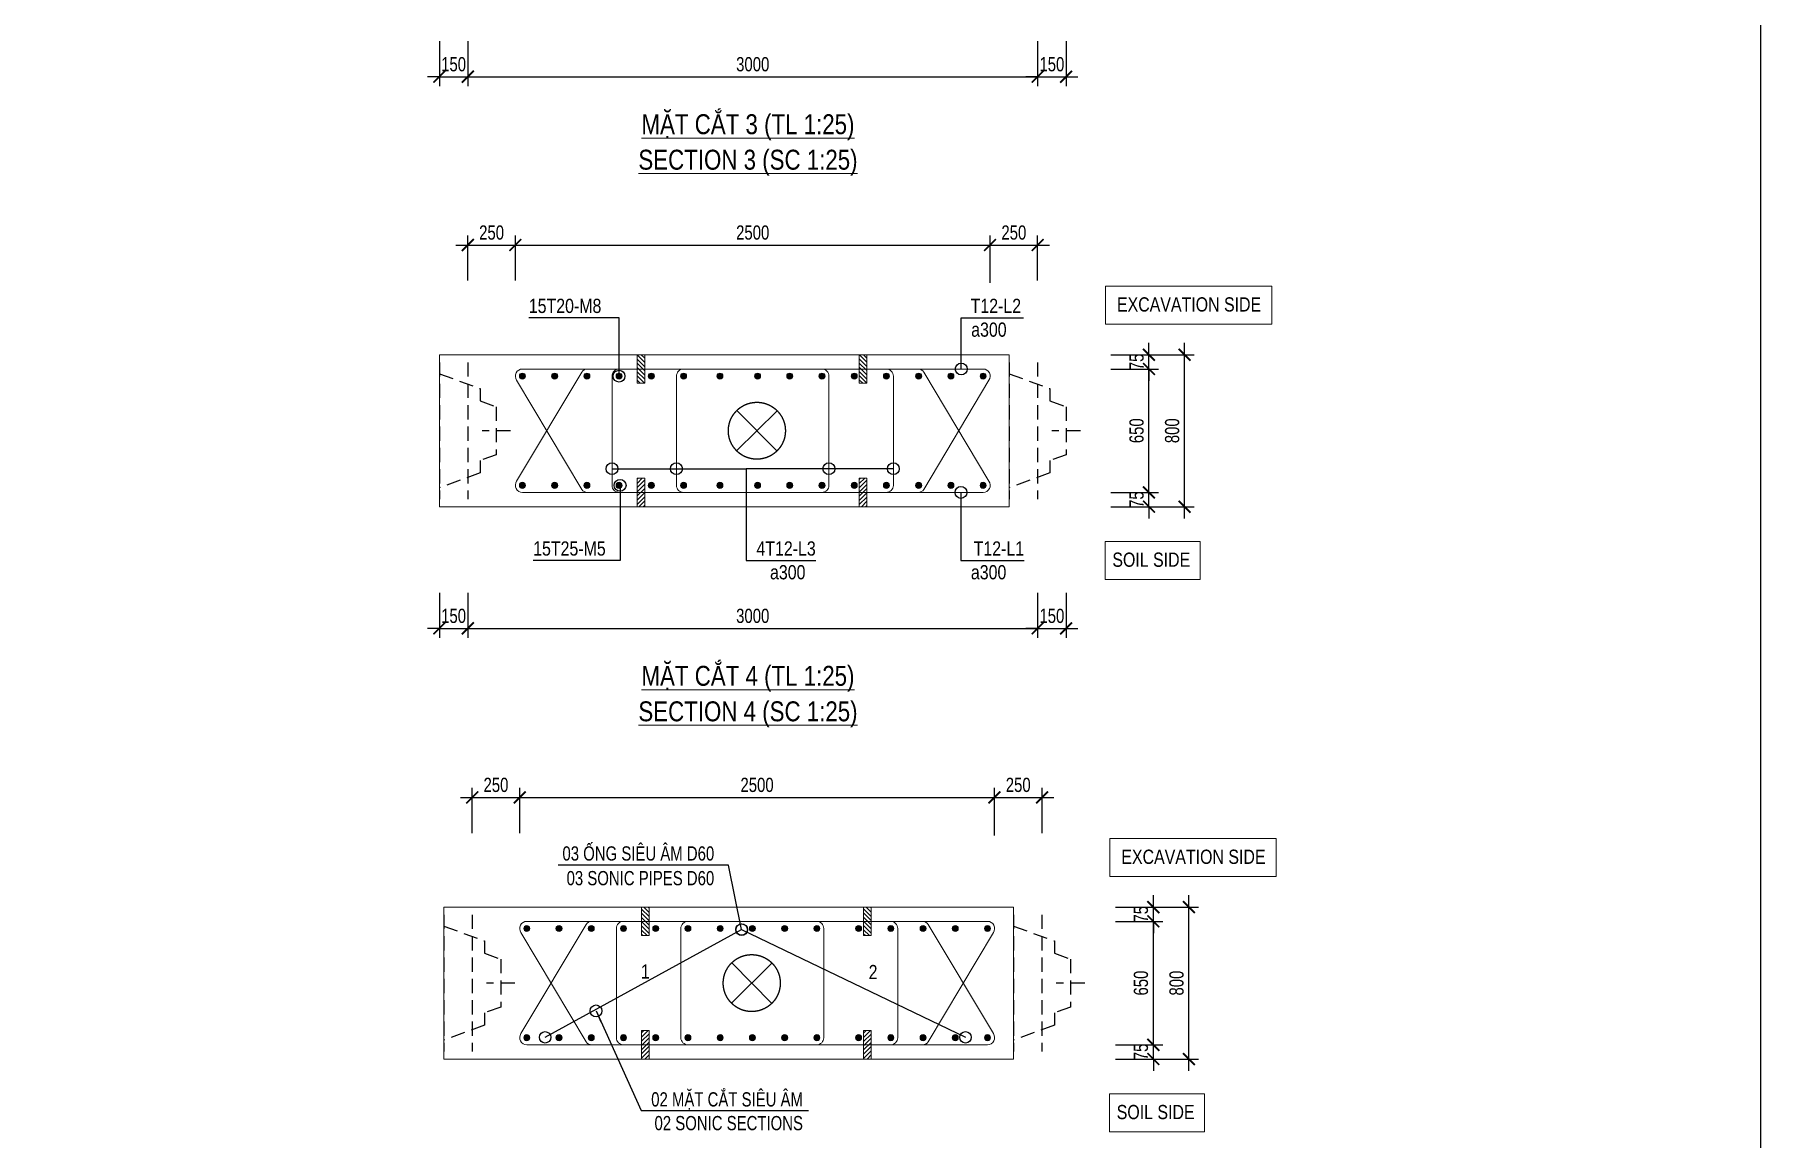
# Model space of a CAD drawing. Header units: millimetres. Extents: x 2746337 to 7547699, y -363432 to 15720.
# Drawn here: x 3111002 to 3147351, y -51125 to -27872 of the extents above; entities that cross this region are included whole.
import ezdxf
from ezdxf.enums import TextEntityAlignment as Align

# ---------------------------------------------------------------- set-up
doc = ezdxf.new("R2010")
doc.units = ezdxf.units.MM
doc.header["$LTSCALE"] = 1200
doc.header["$PDMODE"] = 3
doc.linetypes.add('CENTER', pattern=[2, 1.25, -0.25, 0.25, -0.25])
doc.linetypes.add('HIDDEN', pattern=[0.375, 0.25, -0.125])
for name, color, linetype, lineweight in [('5', 5, 'Continuous', 13), ('BOUND', 3, 'Continuous', 20), ('CWS', 8, 'HIDDEN', 9), ('ENOTE', 2, 'Continuous', 15), ('GRID', 74, 'CENTER', 15), ('K-THUOC', 1, 'Continuous', 18), ('LEADER', 8, 'Continuous', 9), ('MCT', 6, 'Continuous', 20), ('PIPE60', 1, 'Continuous', 25), ('TEXTEN', 3, 'Continuous', 13), ('TEXTMA', 2, 'Continuous', 13), ('TEXTVN', 2, 'Continuous', 20), ('TIE', 4, 'Continuous', 13)]:
    doc.layers.add(name, color=color, linetype=linetype, lineweight=lineweight)
for name, color, linetype in [('CDC.04.HIDDEN', 8, 'HIDDEN'), ('MCSA', 5, 'HIDDEN'), ('MIE', 5, 'HIDDEN')]:
    doc.layers.add(name, color=color, linetype=linetype)
doc.styles.add('DB_Arial', font='arial.ttf', dxfattribs={"width": 0.8})
doc.styles.add('SMTEXT', font='arial.ttf', dxfattribs={"width": 0.75})
doc.dimstyles.new('BSV25', dxfattribs={"dimtxt": 300, "dimasz": 250, "dimexe": 200, "dimexo": 0, "dimgap": 108, "dimtad": 1, "dimdec": 0, "dimlfac": 0.25, "dimdsep": 46, "dimtxsty": 'SMTEXT', "dimblk": 'ARCHTICK', "dimcen": 100, "dimdle": 250, "dimclrd": 256, "dimclre": 256, "dimclrt": 2, "dimadec": 0, "dimazin": 0, "dimtfac": 1, "dimtdec": 0, "dimtix": 1, "dimtmove": 2, "dimatfit": 3, "dimfxl": 800, "dimfxlon": 1, "dimtolj": 1, "dimtzin": 0, "dimarcsym": 0})

# ---------------------------------------------------------------- blocks, each defined once
blk = doc.blocks.new('cws800')
at = {"layer": 'CDC.04.HIDDEN'}
for p, q in [((-600, 1440), (-600, -1440)), ((0, 1440), (0, -1440))]:
    blk.add_line(p, q, dxfattribs=at)
for points in [[(0, 1200), (-860, 888), (-860, 627), (-1200, 507), (-1200, -507), (-860, -627), (-860, -888), (0, -1200)], [(-1500, 0), (-900, 0)]]:
    blk.add_lwpolyline(points, dxfattribs=at)
blk = doc.blocks.new('_ArchTick')
at = {"color": 0, "linetype": 'ByBlock', "const_width": 0.15}
blk.add_lwpolyline([(-0.5, -0.5), (0.5, 0.5)], dxfattribs=at)
blk = doc.blocks.new('*D426')
at = {"layer": 'Defpoints', "color": 0, "transparency": 16777216}
for p in [(3133815, -46252), (3135315, -46252), (3133815, -49452)]:
    blk.add_point(p, dxfattribs=at)
at = {"layer": 'K-THUOC', "lineweight": -2, "transparency": 16777216}
for p, q in [((3135315, -49702), (3135315, -46002)), ((3134515, -46252), (3135515, -46252)), ((3134515, -49452), (3135515, -49452))]:
    blk.add_line(p, q, dxfattribs=at)
at = {"layer": 'K-THUOC', "lineweight": -2, "transparency": 16777216, "xscale": 250, "yscale": 250, "zscale": 250}
for p, rotation in [((3135315, -46252), 90), ((3135315, -49452), 270)]:
    blk.add_blockref('_ArchTick', p, dxfattribs=dict(at, rotation=rotation))
at = {"layer": 'K-THUOC', "color": 2, "transparency": 16777216, "insert": (3135054, -47852), "char_height": 300, "attachment_point": 5, "rotation": 90, "style": 'SMTEXT'}
blk.add_mtext('\\A1;800', dxfattribs=at)
blk = doc.blocks.new('*D427')
at = {"layer": 'Defpoints', "color": 0, "transparency": 16777216}
for p in [(3133815, -49152), (3134565, -49152), (3133457, -49452)]:
    blk.add_point(p, dxfattribs=at)
at = {"layer": 'K-THUOC', "lineweight": -2, "transparency": 16777216}
for p, q in [((3134565, -49152), (3134565, -48902)), ((3133815, -49152), (3134765, -49152)), ((3134565, -49452), (3134565, -49152)), ((3133765, -49452), (3134765, -49452)), ((3134565, -49452), (3134565, -49702))]:
    blk.add_line(p, q, dxfattribs=at)
at = {"layer": 'K-THUOC', "lineweight": -2, "transparency": 16777216, "xscale": 250, "yscale": 250, "zscale": 250}
for p, rotation in [((3134565, -49152), 270), ((3134565, -49452), 90)]:
    blk.add_blockref('_ArchTick', p, dxfattribs=dict(at, rotation=rotation))
at = {"layer": 'K-THUOC', "color": 2, "transparency": 16777216, "insert": (3134304, -49302), "char_height": 300, "attachment_point": 5, "rotation": 90, "style": 'SMTEXT'}
blk.add_mtext('\\A1;75', dxfattribs=at)
blk = doc.blocks.new('*D428')
at = {"layer": 'Defpoints', "color": 0, "transparency": 16777216}
for p in [(3133457, -46552), (3134565, -46552), (3133457, -49152)]:
    blk.add_point(p, dxfattribs=at)
at = {"layer": 'K-THUOC', "lineweight": -2, "transparency": 16777216}
for p, q in [((3134565, -49402), (3134565, -46302)), ((3133765, -46552), (3134765, -46552)), ((3133765, -49152), (3134765, -49152))]:
    blk.add_line(p, q, dxfattribs=at)
at = {"layer": 'K-THUOC', "lineweight": -2, "transparency": 16777216, "xscale": 250, "yscale": 250, "zscale": 250}
for p, rotation in [((3134565, -46552), 90), ((3134565, -49152), 270)]:
    blk.add_blockref('_ArchTick', p, dxfattribs=dict(at, rotation=rotation))
at = {"layer": 'K-THUOC', "color": 2, "transparency": 16777216, "insert": (3134304, -47852), "char_height": 300, "attachment_point": 5, "rotation": 90, "style": 'SMTEXT'}
blk.add_mtext('\\A1;650', dxfattribs=at)
blk = doc.blocks.new('*D429')
at = {"layer": 'Defpoints', "color": 0, "transparency": 16777216}
for p in [(3133457, -46252), (3134565, -46252), (3133457, -46552)]:
    blk.add_point(p, dxfattribs=at)
at = {"layer": 'K-THUOC', "lineweight": -2, "transparency": 16777216}
for p, q in [((3134565, -46252), (3134565, -46002)), ((3133765, -46252), (3134765, -46252)), ((3134565, -46552), (3134565, -46252)), ((3133765, -46552), (3134765, -46552)), ((3134565, -46552), (3134565, -46802))]:
    blk.add_line(p, q, dxfattribs=at)
at = {"layer": 'K-THUOC', "lineweight": -2, "transparency": 16777216, "xscale": 250, "yscale": 250, "zscale": 250}
for p, rotation in [((3134565, -46252), 270), ((3134565, -46552), 90)]:
    blk.add_blockref('_ArchTick', p, dxfattribs=dict(at, rotation=rotation))
at = {"layer": 'K-THUOC', "color": 2, "transparency": 16777216, "insert": (3134304, -46402), "char_height": 300, "attachment_point": 5, "rotation": 90, "style": 'SMTEXT'}
blk.add_mtext('\\A1;75', dxfattribs=at)
blk = doc.blocks.new('*D432')
at = {"layer": 'Defpoints', "color": 0, "transparency": 16777216}
for p in [(3121220, -43941), (3120220, -44691), (3121220, -44691)]:
    blk.add_point(p, dxfattribs=at)
at = {"layer": 'K-THUOC', "lineweight": -2, "transparency": 16777216}
for p, q in [((3119970, -43941), (3121470, -43941)), ((3120220, -44691), (3120220, -43741)), ((3121220, -44691), (3121220, -43741))]:
    blk.add_line(p, q, dxfattribs=at)
at = {"layer": 'K-THUOC', "lineweight": -2, "transparency": 16777216, "xscale": 250, "yscale": 250, "zscale": 250, "rotation": 180}
blk.add_blockref('_ArchTick', (3120220, -43941), dxfattribs=at)
at = {"layer": 'K-THUOC', "lineweight": -2, "transparency": 16777216, "xscale": 250, "yscale": 250, "zscale": 250}
blk.add_blockref('_ArchTick', (3121220, -43941), dxfattribs=at)
at = {"layer": 'K-THUOC', "color": 2, "transparency": 16777216, "insert": (3120720, -43679), "char_height": 300, "attachment_point": 5, "style": 'SMTEXT'}
blk.add_mtext('\\A1;250', dxfattribs=at)
blk = doc.blocks.new('*D433')
at = {"layer": 'Defpoints', "color": 0, "transparency": 16777216}
for p in [(3131218, -43941), (3121220, -44691), (3131218, -45054)]:
    blk.add_point(p, dxfattribs=at)
at = {"layer": 'K-THUOC', "lineweight": -2, "transparency": 16777216}
for p, q in [((3120970, -43941), (3131468, -43941)), ((3121220, -44691), (3121220, -43741)), ((3131218, -44741), (3131218, -43741))]:
    blk.add_line(p, q, dxfattribs=at)
at = {"layer": 'K-THUOC', "lineweight": -2, "transparency": 16777216, "xscale": 250, "yscale": 250, "zscale": 250, "rotation": 180}
blk.add_blockref('_ArchTick', (3121220, -43941), dxfattribs=at)
at = {"layer": 'K-THUOC', "lineweight": -2, "transparency": 16777216, "xscale": 250, "yscale": 250, "zscale": 250}
blk.add_blockref('_ArchTick', (3131218, -43941), dxfattribs=at)
at = {"layer": 'K-THUOC', "color": 2, "transparency": 16777216, "insert": (3126219, -43679), "char_height": 300, "attachment_point": 5, "style": 'SMTEXT'}
blk.add_mtext('\\A1;2500', dxfattribs=at)
blk = doc.blocks.new('*D435')
at = {"layer": 'Defpoints', "color": 0, "transparency": 16777216}
for p in [(3132220, -43941), (3131218, -44691), (3132220, -44691)]:
    blk.add_point(p, dxfattribs=at)
at = {"layer": 'K-THUOC', "lineweight": -2, "transparency": 16777216}
for p, q in [((3130968, -43941), (3132470, -43941)), ((3131218, -44691), (3131218, -43741)), ((3132220, -44691), (3132220, -43741))]:
    blk.add_line(p, q, dxfattribs=at)
at = {"layer": 'K-THUOC', "lineweight": -2, "transparency": 16777216, "xscale": 250, "yscale": 250, "zscale": 250, "rotation": 180}
blk.add_blockref('_ArchTick', (3131218, -43941), dxfattribs=at)
at = {"layer": 'K-THUOC', "lineweight": -2, "transparency": 16777216, "xscale": 250, "yscale": 250, "zscale": 250}
blk.add_blockref('_ArchTick', (3132220, -43941), dxfattribs=at)
at = {"layer": 'K-THUOC', "color": 2, "transparency": 16777216, "insert": (3131719, -43679), "char_height": 300, "attachment_point": 5, "style": 'SMTEXT'}
blk.add_mtext('\\A1;250', dxfattribs=at)
blk = doc.blocks.new('mct1')
at = {"lineweight": 9}
h = blk.add_hatch(color=256, dxfattribs=at)
h.dxf.hatch_style = 1
h.paths.add_polyline_path([(-16, 0, 1), (16, 0, 1)])
blk.add_circle((0, 0), 16, dxfattribs=at)
blk = doc.blocks.new('sp')
at = {"layer": '5', "lineweight": 20}
h = blk.add_hatch(dxfattribs=at)
h.set_pattern_fill('ANSI31', color=256, scale=500)
h.set_pattern_definition([(45, (0, 0), (-44.194, 44.194), [])])
h.paths.add_polyline_path([(80, 300), (-80, 300), (-80, -300), (80, -300)])
blk.add_lwpolyline([(-80, -300), (80, -300), (80, 300), (-80, 300)], close=True, dxfattribs=at)
blk = doc.blocks.new('tremie')
at = {"layer": 'MIE', "color": 74, "ltscale": 1000}
for p, q in [((424, -424), (-424, 424)), ((424, 424), (-424, -424))]:
    blk.add_line(p, q, dxfattribs=at)
at = {"layer": 'MIE', "ltscale": 500}
blk.add_circle((0, 0), 600, dxfattribs=at)
blk = doc.blocks.new('*D474')
at = {"layer": 'Defpoints', "color": 0, "transparency": 16777216}
for p in [(3119528, -28011), (3120128, -28011), (3120128, -28761)]:
    blk.add_point(p, dxfattribs=at)
at = {"layer": 'K-THUOC', "lineweight": -2, "transparency": 16777216}
for p, q in [((3119528, -28011), (3119528, -28961)), ((3120128, -28011), (3120128, -28961)), ((3119528, -28761), (3119278, -28761)), ((3119528, -28761), (3120128, -28761)), ((3120128, -28761), (3120378, -28761))]:
    blk.add_line(p, q, dxfattribs=at)
at = {"layer": 'K-THUOC', "lineweight": -2, "transparency": 16777216, "xscale": 250, "yscale": 250, "zscale": 250}
blk.add_blockref('_ArchTick', (3119528, -28761), dxfattribs=at)
at = {"layer": 'K-THUOC', "lineweight": -2, "transparency": 16777216, "xscale": 250, "yscale": 250, "zscale": 250, "rotation": 180}
blk.add_blockref('_ArchTick', (3120128, -28761), dxfattribs=at)
at = {"layer": 'K-THUOC', "color": 2, "transparency": 16777216, "insert": (3119828, -28500), "char_height": 300, "attachment_point": 5, "style": 'SMTEXT'}
blk.add_mtext('\\A1;150', dxfattribs=at)
blk = doc.blocks.new('*D475')
at = {"layer": 'Defpoints', "color": 0, "transparency": 16777216}
for p in [(3132128, -28011), (3132728, -28011), (3132728, -28761)]:
    blk.add_point(p, dxfattribs=at)
at = {"layer": 'K-THUOC', "lineweight": -2, "transparency": 16777216}
for p, q in [((3132128, -28011), (3132128, -28961)), ((3132728, -28011), (3132728, -28961)), ((3132128, -28761), (3131878, -28761)), ((3132128, -28761), (3132728, -28761)), ((3132728, -28761), (3132978, -28761))]:
    blk.add_line(p, q, dxfattribs=at)
at = {"layer": 'K-THUOC', "lineweight": -2, "transparency": 16777216, "xscale": 250, "yscale": 250, "zscale": 250}
blk.add_blockref('_ArchTick', (3132128, -28761), dxfattribs=at)
at = {"layer": 'K-THUOC', "lineweight": -2, "transparency": 16777216, "xscale": 250, "yscale": 250, "zscale": 250, "rotation": 180}
blk.add_blockref('_ArchTick', (3132728, -28761), dxfattribs=at)
at = {"layer": 'K-THUOC', "color": 2, "transparency": 16777216, "insert": (3132428, -28500), "char_height": 300, "attachment_point": 5, "style": 'SMTEXT'}
blk.add_mtext('\\A1;150', dxfattribs=at)
blk = doc.blocks.new('*D478')
at = {"layer": 'Defpoints', "color": 0, "transparency": 16777216}
for p in [(3120128, -28011), (3132128, -28011), (3132128, -28761)]:
    blk.add_point(p, dxfattribs=at)
at = {"layer": 'K-THUOC', "lineweight": -2, "transparency": 16777216}
for p, q in [((3120128, -28011), (3120128, -28961)), ((3132128, -28011), (3132128, -28961)), ((3119878, -28761), (3132378, -28761))]:
    blk.add_line(p, q, dxfattribs=at)
at = {"layer": 'K-THUOC', "lineweight": -2, "transparency": 16777216, "xscale": 250, "yscale": 250, "zscale": 250, "rotation": 180}
blk.add_blockref('_ArchTick', (3120128, -28761), dxfattribs=at)
at = {"layer": 'K-THUOC', "lineweight": -2, "transparency": 16777216, "xscale": 250, "yscale": 250, "zscale": 250}
blk.add_blockref('_ArchTick', (3132128, -28761), dxfattribs=at)
at = {"layer": 'K-THUOC', "color": 2, "transparency": 16777216, "insert": (3126128, -28500), "char_height": 300, "attachment_point": 5, "style": 'SMTEXT'}
blk.add_mtext('\\A1;3000', dxfattribs=at)
blk = doc.blocks.new('*D447')
at = {"layer": 'Defpoints', "color": 0, "transparency": 16777216}
for p in [(3133723, -34618), (3135223, -34618), (3133723, -37818)]:
    blk.add_point(p, dxfattribs=at)
at = {"layer": 'K-THUOC', "lineweight": -2, "transparency": 16777216}
for p, q in [((3135223, -38068), (3135223, -34368)), ((3134423, -34618), (3135423, -34618)), ((3134423, -37818), (3135423, -37818))]:
    blk.add_line(p, q, dxfattribs=at)
at = {"layer": 'K-THUOC', "lineweight": -2, "transparency": 16777216, "xscale": 250, "yscale": 250, "zscale": 250}
for p, rotation in [((3135223, -34618), 90), ((3135223, -37818), 270)]:
    blk.add_blockref('_ArchTick', p, dxfattribs=dict(at, rotation=rotation))
at = {"layer": 'K-THUOC', "color": 2, "transparency": 16777216, "insert": (3134962, -36218), "char_height": 300, "attachment_point": 5, "rotation": 90, "style": 'SMTEXT'}
blk.add_mtext('\\A1;800', dxfattribs=at)
blk = doc.blocks.new('*D448')
at = {"layer": 'Defpoints', "color": 0, "transparency": 16777216}
for p in [(3133723, -37518), (3134473, -37518), (3133365, -37818)]:
    blk.add_point(p, dxfattribs=at)
at = {"layer": 'K-THUOC', "lineweight": -2, "transparency": 16777216}
for p, q in [((3134473, -37518), (3134473, -37268)), ((3133723, -37518), (3134673, -37518)), ((3134473, -37818), (3134473, -37518)), ((3133673, -37818), (3134673, -37818)), ((3134473, -37818), (3134473, -38068))]:
    blk.add_line(p, q, dxfattribs=at)
at = {"layer": 'K-THUOC', "lineweight": -2, "transparency": 16777216, "xscale": 250, "yscale": 250, "zscale": 250}
for p, rotation in [((3134473, -37518), 270), ((3134473, -37818), 90)]:
    blk.add_blockref('_ArchTick', p, dxfattribs=dict(at, rotation=rotation))
at = {"layer": 'K-THUOC', "color": 2, "transparency": 16777216, "insert": (3134212, -37668), "char_height": 300, "attachment_point": 5, "rotation": 90, "style": 'SMTEXT'}
blk.add_mtext('\\A1;75', dxfattribs=at)
blk = doc.blocks.new('*D449')
at = {"layer": 'Defpoints', "color": 0, "transparency": 16777216}
for p in [(3133365, -34918), (3134473, -34918), (3133365, -37518)]:
    blk.add_point(p, dxfattribs=at)
at = {"layer": 'K-THUOC', "lineweight": -2, "transparency": 16777216}
for p, q in [((3134473, -37768), (3134473, -34668)), ((3133673, -34918), (3134673, -34918)), ((3133673, -37518), (3134673, -37518))]:
    blk.add_line(p, q, dxfattribs=at)
at = {"layer": 'K-THUOC', "lineweight": -2, "transparency": 16777216, "xscale": 250, "yscale": 250, "zscale": 250}
for p, rotation in [((3134473, -34918), 90), ((3134473, -37518), 270)]:
    blk.add_blockref('_ArchTick', p, dxfattribs=dict(at, rotation=rotation))
at = {"layer": 'K-THUOC', "color": 2, "transparency": 16777216, "insert": (3134212, -36218), "char_height": 300, "attachment_point": 5, "rotation": 90, "style": 'SMTEXT'}
blk.add_mtext('\\A1;650', dxfattribs=at)
blk = doc.blocks.new('*D450')
at = {"layer": 'Defpoints', "color": 0, "transparency": 16777216}
for p in [(3133365, -34618), (3134473, -34618), (3133365, -34918)]:
    blk.add_point(p, dxfattribs=at)
at = {"layer": 'K-THUOC', "lineweight": -2, "transparency": 16777216}
for p, q in [((3134473, -34618), (3134473, -34368)), ((3133673, -34618), (3134673, -34618)), ((3134473, -34918), (3134473, -34618)), ((3133673, -34918), (3134673, -34918)), ((3134473, -34918), (3134473, -35168))]:
    blk.add_line(p, q, dxfattribs=at)
at = {"layer": 'K-THUOC', "lineweight": -2, "transparency": 16777216, "xscale": 250, "yscale": 250, "zscale": 250}
for p, rotation in [((3134473, -34618), 270), ((3134473, -34918), 90)]:
    blk.add_blockref('_ArchTick', p, dxfattribs=dict(at, rotation=rotation))
at = {"layer": 'K-THUOC', "color": 2, "transparency": 16777216, "insert": (3134212, -34768), "char_height": 300, "attachment_point": 5, "rotation": 90, "style": 'SMTEXT'}
blk.add_mtext('\\A1;75', dxfattribs=at)
blk = doc.blocks.new('*D451')
at = {"layer": 'Defpoints', "color": 0, "transparency": 16777216}
for p in [(3119528, -39630), (3120128, -39630), (3120128, -40380)]:
    blk.add_point(p, dxfattribs=at)
at = {"layer": 'K-THUOC', "lineweight": -2, "transparency": 16777216}
for p, q in [((3119528, -39630), (3119528, -40580)), ((3120128, -39630), (3120128, -40580)), ((3119528, -40380), (3119278, -40380)), ((3119528, -40380), (3120128, -40380)), ((3120128, -40380), (3120378, -40380))]:
    blk.add_line(p, q, dxfattribs=at)
at = {"layer": 'K-THUOC', "lineweight": -2, "transparency": 16777216, "xscale": 250, "yscale": 250, "zscale": 250}
blk.add_blockref('_ArchTick', (3119528, -40380), dxfattribs=at)
at = {"layer": 'K-THUOC', "lineweight": -2, "transparency": 16777216, "xscale": 250, "yscale": 250, "zscale": 250, "rotation": 180}
blk.add_blockref('_ArchTick', (3120128, -40380), dxfattribs=at)
at = {"layer": 'K-THUOC', "color": 2, "transparency": 16777216, "insert": (3119828, -40119), "char_height": 300, "attachment_point": 5, "style": 'SMTEXT'}
blk.add_mtext('\\A1;150', dxfattribs=at)
blk = doc.blocks.new('*D452')
at = {"layer": 'Defpoints', "color": 0, "transparency": 16777216}
for p in [(3132128, -39630), (3132728, -39630), (3132728, -40380)]:
    blk.add_point(p, dxfattribs=at)
at = {"layer": 'K-THUOC', "lineweight": -2, "transparency": 16777216}
for p, q in [((3132128, -39630), (3132128, -40580)), ((3132728, -39630), (3132728, -40580)), ((3132128, -40380), (3131878, -40380)), ((3132128, -40380), (3132728, -40380)), ((3132728, -40380), (3132978, -40380))]:
    blk.add_line(p, q, dxfattribs=at)
at = {"layer": 'K-THUOC', "lineweight": -2, "transparency": 16777216, "xscale": 250, "yscale": 250, "zscale": 250}
blk.add_blockref('_ArchTick', (3132128, -40380), dxfattribs=at)
at = {"layer": 'K-THUOC', "lineweight": -2, "transparency": 16777216, "xscale": 250, "yscale": 250, "zscale": 250, "rotation": 180}
blk.add_blockref('_ArchTick', (3132728, -40380), dxfattribs=at)
at = {"layer": 'K-THUOC', "color": 2, "transparency": 16777216, "insert": (3132428, -40119), "char_height": 300, "attachment_point": 5, "style": 'SMTEXT'}
blk.add_mtext('\\A1;150', dxfattribs=at)
blk = doc.blocks.new('*D453')
at = {"layer": 'Defpoints', "color": 0, "transparency": 16777216}
for p in [(3121128, -32306), (3120128, -33056), (3121128, -33056)]:
    blk.add_point(p, dxfattribs=at)
at = {"layer": 'K-THUOC', "lineweight": -2, "transparency": 16777216}
for p, q in [((3119878, -32306), (3121378, -32306)), ((3120128, -33056), (3120128, -32106)), ((3121128, -33056), (3121128, -32106))]:
    blk.add_line(p, q, dxfattribs=at)
at = {"layer": 'K-THUOC', "lineweight": -2, "transparency": 16777216, "xscale": 250, "yscale": 250, "zscale": 250, "rotation": 180}
blk.add_blockref('_ArchTick', (3120128, -32306), dxfattribs=at)
at = {"layer": 'K-THUOC', "lineweight": -2, "transparency": 16777216, "xscale": 250, "yscale": 250, "zscale": 250}
blk.add_blockref('_ArchTick', (3121128, -32306), dxfattribs=at)
at = {"layer": 'K-THUOC', "color": 2, "transparency": 16777216, "insert": (3120628, -32045), "char_height": 300, "attachment_point": 5, "style": 'SMTEXT'}
blk.add_mtext('\\A1;250', dxfattribs=at)
blk = doc.blocks.new('*D454')
at = {"layer": 'Defpoints', "color": 0, "transparency": 16777216}
for p in [(3131126, -32306), (3121128, -33056), (3131126, -33419)]:
    blk.add_point(p, dxfattribs=at)
at = {"layer": 'K-THUOC', "lineweight": -2, "transparency": 16777216}
for p, q in [((3120878, -32306), (3131376, -32306)), ((3121128, -33056), (3121128, -32106)), ((3131126, -33106), (3131126, -32106))]:
    blk.add_line(p, q, dxfattribs=at)
at = {"layer": 'K-THUOC', "lineweight": -2, "transparency": 16777216, "xscale": 250, "yscale": 250, "zscale": 250, "rotation": 180}
blk.add_blockref('_ArchTick', (3121128, -32306), dxfattribs=at)
at = {"layer": 'K-THUOC', "lineweight": -2, "transparency": 16777216, "xscale": 250, "yscale": 250, "zscale": 250}
blk.add_blockref('_ArchTick', (3131126, -32306), dxfattribs=at)
at = {"layer": 'K-THUOC', "color": 2, "transparency": 16777216, "insert": (3126127, -32045), "char_height": 300, "attachment_point": 5, "style": 'SMTEXT'}
blk.add_mtext('\\A1;2500', dxfattribs=at)
blk = doc.blocks.new('*D455')
at = {"layer": 'Defpoints', "color": 0, "transparency": 16777216}
for p in [(3120128, -39630), (3132128, -39630), (3132128, -40380)]:
    blk.add_point(p, dxfattribs=at)
at = {"layer": 'K-THUOC', "lineweight": -2, "transparency": 16777216}
for p, q in [((3120128, -39630), (3120128, -40580)), ((3132128, -39630), (3132128, -40580)), ((3119878, -40380), (3132378, -40380))]:
    blk.add_line(p, q, dxfattribs=at)
at = {"layer": 'K-THUOC', "lineweight": -2, "transparency": 16777216, "xscale": 250, "yscale": 250, "zscale": 250, "rotation": 180}
blk.add_blockref('_ArchTick', (3120128, -40380), dxfattribs=at)
at = {"layer": 'K-THUOC', "lineweight": -2, "transparency": 16777216, "xscale": 250, "yscale": 250, "zscale": 250}
blk.add_blockref('_ArchTick', (3132128, -40380), dxfattribs=at)
at = {"layer": 'K-THUOC', "color": 2, "transparency": 16777216, "insert": (3126128, -40119), "char_height": 300, "attachment_point": 5, "style": 'SMTEXT'}
blk.add_mtext('\\A1;3000', dxfattribs=at)
blk = doc.blocks.new('*D456')
at = {"layer": 'Defpoints', "color": 0, "transparency": 16777216}
for p in [(3132128, -32306), (3131126, -33056), (3132128, -33056)]:
    blk.add_point(p, dxfattribs=at)
at = {"layer": 'K-THUOC', "lineweight": -2, "transparency": 16777216}
for p, q in [((3130876, -32306), (3132378, -32306)), ((3131126, -33056), (3131126, -32106)), ((3132128, -33056), (3132128, -32106))]:
    blk.add_line(p, q, dxfattribs=at)
at = {"layer": 'K-THUOC', "lineweight": -2, "transparency": 16777216, "xscale": 250, "yscale": 250, "zscale": 250, "rotation": 180}
blk.add_blockref('_ArchTick', (3131126, -32306), dxfattribs=at)
at = {"layer": 'K-THUOC', "lineweight": -2, "transparency": 16777216, "xscale": 250, "yscale": 250, "zscale": 250}
blk.add_blockref('_ArchTick', (3132128, -32306), dxfattribs=at)
at = {"layer": 'K-THUOC', "color": 2, "transparency": 16777216, "insert": (3131627, -32045), "char_height": 300, "attachment_point": 5, "style": 'SMTEXT'}
blk.add_mtext('\\A1;250', dxfattribs=at)

msp = doc.modelspace()

# ---------------------------------------------------------------- linework, layer by layer
msp.add_lwpolyline([(3053834.1, 9128.3), (3147351.4, 9128.3), (3147351.4, -68024), (3053834.1, -68024)], close=True)
at = {"layer": 'BOUND'}
for points in [[(3119527.6, -37818.1), (3131527.6, -37818.1), (3131527.6, -34618.1), (3119527.6, -34618.1)], [(3119619.6, -49452.3), (3131619.6, -49452.3), (3131619.6, -46252.3), (3119619.6, -46252.3)]]:
    msp.add_lwpolyline(points, close=True, dxfattribs=at)
at = {"layer": 'ENOTE'}
for points in [[(3133559.7, -33175.6), (3137059.7, -33175.6), (3137059.7, -33975.6), (3133559.7, -33975.6)], [(3133549, -38552.2), (3135549, -38552.2), (3135549, -39352.2), (3133549, -39352.2)], [(3133651.7, -44809.7), (3137151.7, -44809.7), (3137151.7, -45609.7), (3133651.7, -45609.7)], [(3133641, -50186.3), (3135641, -50186.3), (3135641, -50986.3), (3133641, -50986.3)]]:
    msp.add_lwpolyline(points, close=True, dxfattribs=at)
at = {"layer": 'MCSA', "color": 5, "ltscale": 1000}
msp.add_lwpolyline([(3121754.9, -48994.4), (3125894.3, -46725.9), (3130608.1, -48994.4)], dxfattribs=at)
at = {"layer": 'PIPE60'}
for centre in [(3125894.3, -46725.9), (3121754.9, -48994.4), (3130608.1, -48994.4)]:
    msp.add_circle(centre, 120, dxfattribs=at)
at = {"layer": 'TIE', "lineweight": 20}
for points in [[(3122649.4, -34918.1, 0.244599), (3122526.6, -34982), (3121154.8, -37282, 0.6069433), (3121277.6, -37518.1), (3130980.2, -37518.1, 0.6069433), (3131103, -37282), (3129731.3, -34982, 0.244599), (3129608.4, -34918.1)], [(3129608.4, -37518.1, 0.244599), (3129731.3, -37454.2), (3131103, -35154.2, 0.6069433), (3130980.2, -34918.1), (3121277.6, -34918.1, 0.6069433), (3121154.8, -35154.2), (3122526.6, -37454.2, 0.244599), (3122649.4, -37518.1)], [(3122741.4, -46552.3, 0.244599), (3122618.6, -46616.2), (3121246.8, -48916.2, 0.6069433), (3121369.6, -49152.3), (3131072.2, -49152.3, 0.6069433), (3131195, -48916.2), (3129823.3, -46616.2, 0.244599), (3129700.4, -46552.3)], [(3129700.4, -49152.3, 0.244599), (3129823.3, -49088.3), (3131195, -46788.3, 0.6069433), (3131072.2, -46552.3), (3121369.6, -46552.3, 0.6069433), (3121246.8, -46788.3), (3122618.6, -49088.3, 0.244599), (3122741.4, -49152.3)]]:
    msp.add_lwpolyline(points, format="xyb", dxfattribs=at)
at = {"layer": 'TIE'}
for points in [[(3123763.9, -37518.1), (3123313.9, -37518.1, -0.4142136), (3123163.9, -37368.1), (3123163.9, -35068.1, -0.4142136), (3123313.9, -34918.1), (3123763.9, -34918.1)], [(3125121.4, -37518.1), (3124671.4, -37518.1, -0.4142136), (3124521.4, -37368.1), (3124521.4, -35068.1, -0.4142136), (3124671.4, -34918.1), (3125121.4, -34918.1)], [(3127582.4, -37518.1, 0.4142136), (3127732.4, -37368.1), (3127732.4, -35068.1, 0.4142136), (3127582.4, -34918.1)], [(3128489.9, -37518.1), (3128939.9, -37518.1, 0.4142136), (3129089.9, -37368.1), (3129089.9, -35068.1, 0.4142136), (3128939.9, -34918.1), (3128489.9, -34918.1)], [(3123855.9, -49152.3), (3123405.9, -49152.3, -0.4142136), (3123255.9, -49002.3), (3123255.9, -46702.3, -0.4142136), (3123405.9, -46552.3), (3123855.9, -46552.3)], [(3125213.4, -49152.3), (3124763.4, -49152.3, -0.4142136), (3124613.4, -49002.3), (3124613.4, -46702.3, -0.4142136), (3124763.4, -46552.3), (3125213.4, -46552.3)], [(3127024.4, -49152.3), (3127474.4, -49152.3, 0.4142136), (3127624.4, -49002.3), (3127624.4, -46702.3, 0.4142136), (3127474.4, -46552.3), (3127024.4, -46552.3)], [(3128581.9, -49152.3), (3129031.9, -49152.3, 0.4142136), (3129181.9, -49002.3), (3129181.9, -46702.3, 0.4142136), (3129031.9, -46552.3), (3128581.9, -46552.3)]]:
    msp.add_lwpolyline(points, format="xyb", dxfattribs=at)

# ---------------------------------------------------------------- block references
at = {"layer": 'CWS', "xscale": -1}
for p in [(3119527.6, -36218.1), (3131527.6, -36218.1), (3119619.6, -47852.3), (3131619.6, -47852.3)]:
    msp.add_blockref('cws800', p, dxfattribs=at)
at = {"layer": 'ENOTE', "xscale": -1}
for p in [(3123773.5, -34918.1), (3128452, -34918.1), (3123865.5, -46552.3), (3128544, -46552.3)]:
    msp.add_blockref('sp', p, dxfattribs=at)
at = {"layer": 'ENOTE', "rotation": 180}
for p in [(3123773.5, -37518.1), (3128452, -37518.1), (3123865.5, -49152.3), (3128544, -49152.3)]:
    msp.add_blockref('sp', p, dxfattribs=at)
at = {"layer": 'GRID', "rotation": 269.672406155841}
for p in [(3126215, -36218.1), (3126107, -47852.3)]:
    msp.add_blockref('tremie', p, dxfattribs=at)
at = {"layer": 'MCT', "xscale": -4, "yscale": 4, "zscale": 4, "rotation": 180}
for p in [(3121277.6, -35068.1), (3121956.4, -35068.1), (3122635.2, -35068.1), (3123313.9, -35068.1), (3123992.7, -35068.1), (3124671.4, -35068.1), (3125437.2, -35068.1), (3126228.9, -35068.1), (3126907.7, -35068.1), (3127586.4, -35068.1), (3128265.2, -35068.1), (3128943.9, -35068.1), (3129622.7, -35068.1), (3130301.4, -35068.1), (3130980.2, -35068.1), (3121369.6, -46702.3), (3122048.4, -46702.3), (3122727.1, -46702.3), (3123405.9, -46702.3), (3124084.7, -46702.3), (3124763.4, -46702.3), (3125442.2, -46702.3), (3126120.9, -46702.3), (3126799.7, -46702.3), (3127478.4, -46702.3), (3128357.2, -46702.3), (3129035.9, -46702.3), (3129714.7, -46702.3), (3130393.4, -46702.3), (3131072.2, -46702.3)]:
    msp.add_blockref('mct1', p, dxfattribs=at)
at = {"layer": 'MCT', "xscale": 4, "yscale": 4, "zscale": 4}
for p in [(3121277.6, -37368.1), (3121956.4, -37368.1), (3122635.2, -37368.1), (3123313.9, -37368.1), (3123992.7, -37368.1), (3124671.4, -37368.1), (3125437.2, -37368.1), (3126228.9, -37368.1), (3126907.7, -37368.1), (3127586.4, -37368.1), (3128265.2, -37368.1), (3128943.9, -37368.1), (3129622.7, -37368.1), (3130301.4, -37368.1), (3130980.2, -37368.1), (3121369.6, -49002.3), (3122048.4, -49002.3), (3122727.1, -49002.3), (3123405.9, -49002.3), (3124084.7, -49002.3), (3124763.4, -49002.3), (3125442.2, -49002.3), (3126120.9, -49002.3), (3126799.7, -49002.3), (3127478.4, -49002.3), (3128357.2, -49002.3), (3129035.9, -49002.3), (3129714.7, -49002.3), (3130393.4, -49002.3), (3131072.2, -49002.3)]:
    msp.add_blockref('mct1', p, dxfattribs=at)

# ---------------------------------------------------------------- texts
at = {"layer": 'TEXTEN', "style": 'DB_Arial', "width": 0.8}
for s, p in [('T12-L2', (3131778.6, -33738.1)), ('4T12-L3', (3127454.3, -38848.1)), ('T12-L1', (3131842.7, -38848.1)), ('a300', (3127237.6, -39348.1))]:
    msp.add_text(s, height=300, dxfattribs=at).set_placement(p, align=Align.RIGHT)
for p in [(3130728.9, -34238.1), (3130722.7, -39348.1)]:
    msp.add_text('a300', height=300, dxfattribs=at).set_placement(p)
at = {"layer": 'TEXTMA', "style": 'DB_Arial', "width": 0.8}
for s, p in [('15T20-M8', (3121412, -33738.1)), ('15T25-M5', (3121503.8, -38848.1))]:
    msp.add_text(s, height=300, dxfattribs=at).set_placement(p)
at = {"layer": 'TEXTVN', "style": 'DB_Arial', "width": 0.8}
for s, p in [('%%UMẶT CẮT 3 (TL 1:25)', (3126027.6, -29761.2)), ('%%USECTION 3 (SC 1:25)', (3126027.6, -30561.2)), ('%%UMẶT CẮT 4 (TL 1:25)', (3126027.6, -41380)), ('%%USECTION 4 (SC 1:25)', (3126027.6, -42180))]:
    msp.add_text(s, height=420, rotation=360, dxfattribs=at).set_placement(p, align=Align.MIDDLE)
for p in [(3133798.9, -33707.2), (3133890.9, -45341.4)]:
    msp.add_text('EXCAVATION SIDE', height=300, dxfattribs=at).set_placement(p)
for p in [(3135341.2, -39083.8), (3135433.2, -50718)]:
    msp.add_text('SOIL SIDE', height=300, dxfattribs=at).set_placement(p, align=Align.RIGHT)
at = {"layer": 'TEXTVN', "lineweight": 20, "style": 'SMTEXT', "width": 0.75}
for s, p in [('03 ỐNG SIÊU ÂM D60', (3125316.7, -45271.6)), ('03 SONIC PIPES D60', (3125316.7, -45791.6)), ('02 MẶT CẮT SIÊU ÂM', (3127185.4, -50451.4)), ('02 SONIC SECTIONS', (3127185.4, -50951.4))]:
    msp.add_text(s, height=300, dxfattribs=at).set_placement(p, align=Align.RIGHT)
at = {"layer": 'TEXTVN', "style": 'DB_Arial', "width": 0.8}
for s, p in [('1', (3123864.8, -47759)), ('2', (3128662.1, -47769.5))]:
    msp.add_text(s, height=300, rotation=360, dxfattribs=at).set_placement(p, align=Align.CENTER)

# ---------------------------------------------------------------- dimensions: what is measured, and where the dimension line sits
at = {"layer": 'K-THUOC'}
for base, p1, p2, picture, middle in [((3120127.6, -28761.2), (3119527.6, -28011.2), (3120127.6, -28011.2), '*D474', (3119827.6, -28500)), ((3132127.6, -28761.2), (3120127.6, -28011.2), (3132127.6, -28011.2), '*D478', (3126127.6, -28499.9)), ((3132727.6, -28761.2), (3132127.6, -28011.2), (3132727.6, -28011.2), '*D475', (3132427.6, -28500)), ((3121127.6, -32306.4), (3120127.6, -33056.4), (3121127.6, -33056.4), '*D453', (3120627.6, -32045.2)), ((3131126.2, -32306.4), (3121127.6, -33056.4), (3131126.2, -33419.4), '*D454', (3126126.9, -32045.2)), ((3132127.6, -32306.4), (3131126.2, -33056.4), (3132127.6, -33056.4), '*D456', (3131626.9, -32045.2)), ((3120127.6, -40380), (3119527.6, -39630), (3120127.6, -39630), '*D451', (3119827.6, -40118.8)), ((3132127.6, -40380), (3120127.6, -39630), (3132127.6, -39630), '*D455', (3126127.6, -40118.7)), ((3132727.6, -40380), (3132127.6, -39630), (3132727.6, -39630), '*D452', (3132427.6, -40118.8)), ((3121219.6, -43940.5), (3120219.6, -44690.5), (3121219.6, -44690.5), '*D432', (3120719.6, -43679.4)), ((3131218.2, -43940.5), (3121219.6, -44690.5), (3131218.2, -45053.5), '*D433', (3126218.9, -43679.4)), ((3132219.6, -43940.5), (3131218.2, -44690.5), (3132219.6, -44690.5), '*D435', (3131718.9, -43679.4))]:
    dim = msp.add_linear_dim(base=base, p1=p1, p2=p2, dimstyle='BSV25', dxfattribs=at)
    dim.commit()
    dim.dimension.update_dxf_attribs({"geometry": picture, "text_midpoint": middle})
for base, p1, p2, picture, middle in [((3134472.9, -34618.1), (3133364.9, -34918.1), (3133364.9, -34618.1), '*D450', (3134212.4, -34768.1)), ((3135222.9, -34618.1), (3133722.9, -37818.1), (3133722.9, -34618.1), '*D447', (3134961.8, -36218.1)), ((3134472.9, -34918.1), (3133364.9, -37518.1), (3133364.9, -34918.1), '*D449', (3134211.8, -36218.1)), ((3134472.9, -37518.1), (3133364.9, -37818.1), (3133722.9, -37518.1), '*D448', (3134212.4, -37668.1)), ((3134564.9, -46252.3), (3133456.9, -46552.3), (3133456.9, -46252.3), '*D429', (3134304.4, -46402.3)), ((3135314.9, -46252.3), (3133814.9, -49452.3), (3133814.9, -46252.3), '*D426', (3135053.8, -47852.3)), ((3134564.9, -46552.3), (3133456.9, -49152.3), (3133456.9, -46552.3), '*D428', (3134303.8, -47852.3)), ((3134564.9, -49152.3), (3133456.9, -49452.3), (3133814.9, -49152.3), '*D427', (3134304.4, -49302.3))]:
    dim = msp.add_linear_dim(base=base, p1=p1, p2=p2, angle=90, dimstyle='BSV25', dxfattribs=at)
    dim.commit()
    dim.dimension.update_dxf_attribs({"geometry": picture, "text_midpoint": middle})

# ---------------------------------------------------------------- leaders
at = {"layer": 'LEADER'}
for points in [[(3123312, -35068.1), (3123312, -33838.1), (3121412, -33838.1)], [(3130518.9, -34918.1), (3130518.9, -33838.1), (3131828.3, -33838.1)], [(3123163.9, -37018.1), (3125986, -37018.1), (3125986, -38948.1), (3127454.6, -38948.1)], [(3124521.4, -37018.1), (3125986, -37018.1), (3125986, -38948.1), (3127454.6, -38948.1)], [(3127732.4, -37018.1), (3125986, -37018.1), (3125986, -38948.1), (3127454.6, -38948.1)], [(3129089.9, -37018.1), (3125986, -37018.1), (3125986, -38948.1), (3127454.6, -38948.1)], [(3123335.1, -37368.1), (3123335.1, -38948.1), (3121503.8, -38948.1)], [(3130512.7, -37518.1), (3130512.7, -38948.1), (3131842.7, -38948.1)], [(3125894.3, -46725.9), (3125614.8, -45371.6), (3122030.3, -45371.6)], [(3122826.9, -48438.2), (3123776.4, -50539), (3127304.5, -50539)]]:
    msp.add_leader(points, dimstyle='BSV25', override={"dimldrblk": 'Origin'}, dxfattribs=at)

doc.saveas('drawing.dxf')
